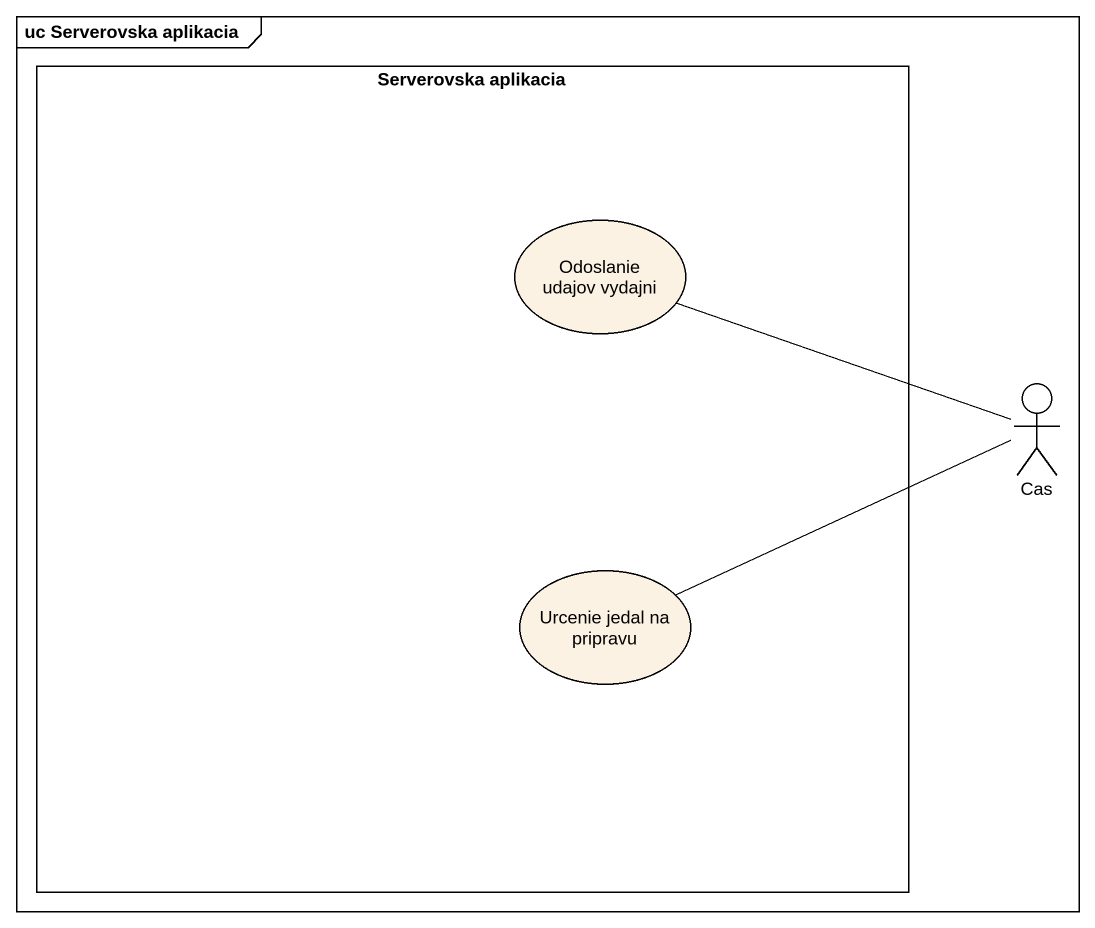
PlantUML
@startuml
mainframe uc Serverovska aplikacia
rectangle "Serverovska aplikacia" as Serverovska_aplikacia {
  usecase "Odoslanie udajov vydajni" as Odoslanie_udajov_vydajni
  usecase "Urcenie jedal na pripravu" as Urcenie_jedal_na_pripravu
}
actor Cas
Cas -left- Odoslanie_udajov_vydajni
Cas -left- Urcenie_jedal_na_pripravu
@enduml
